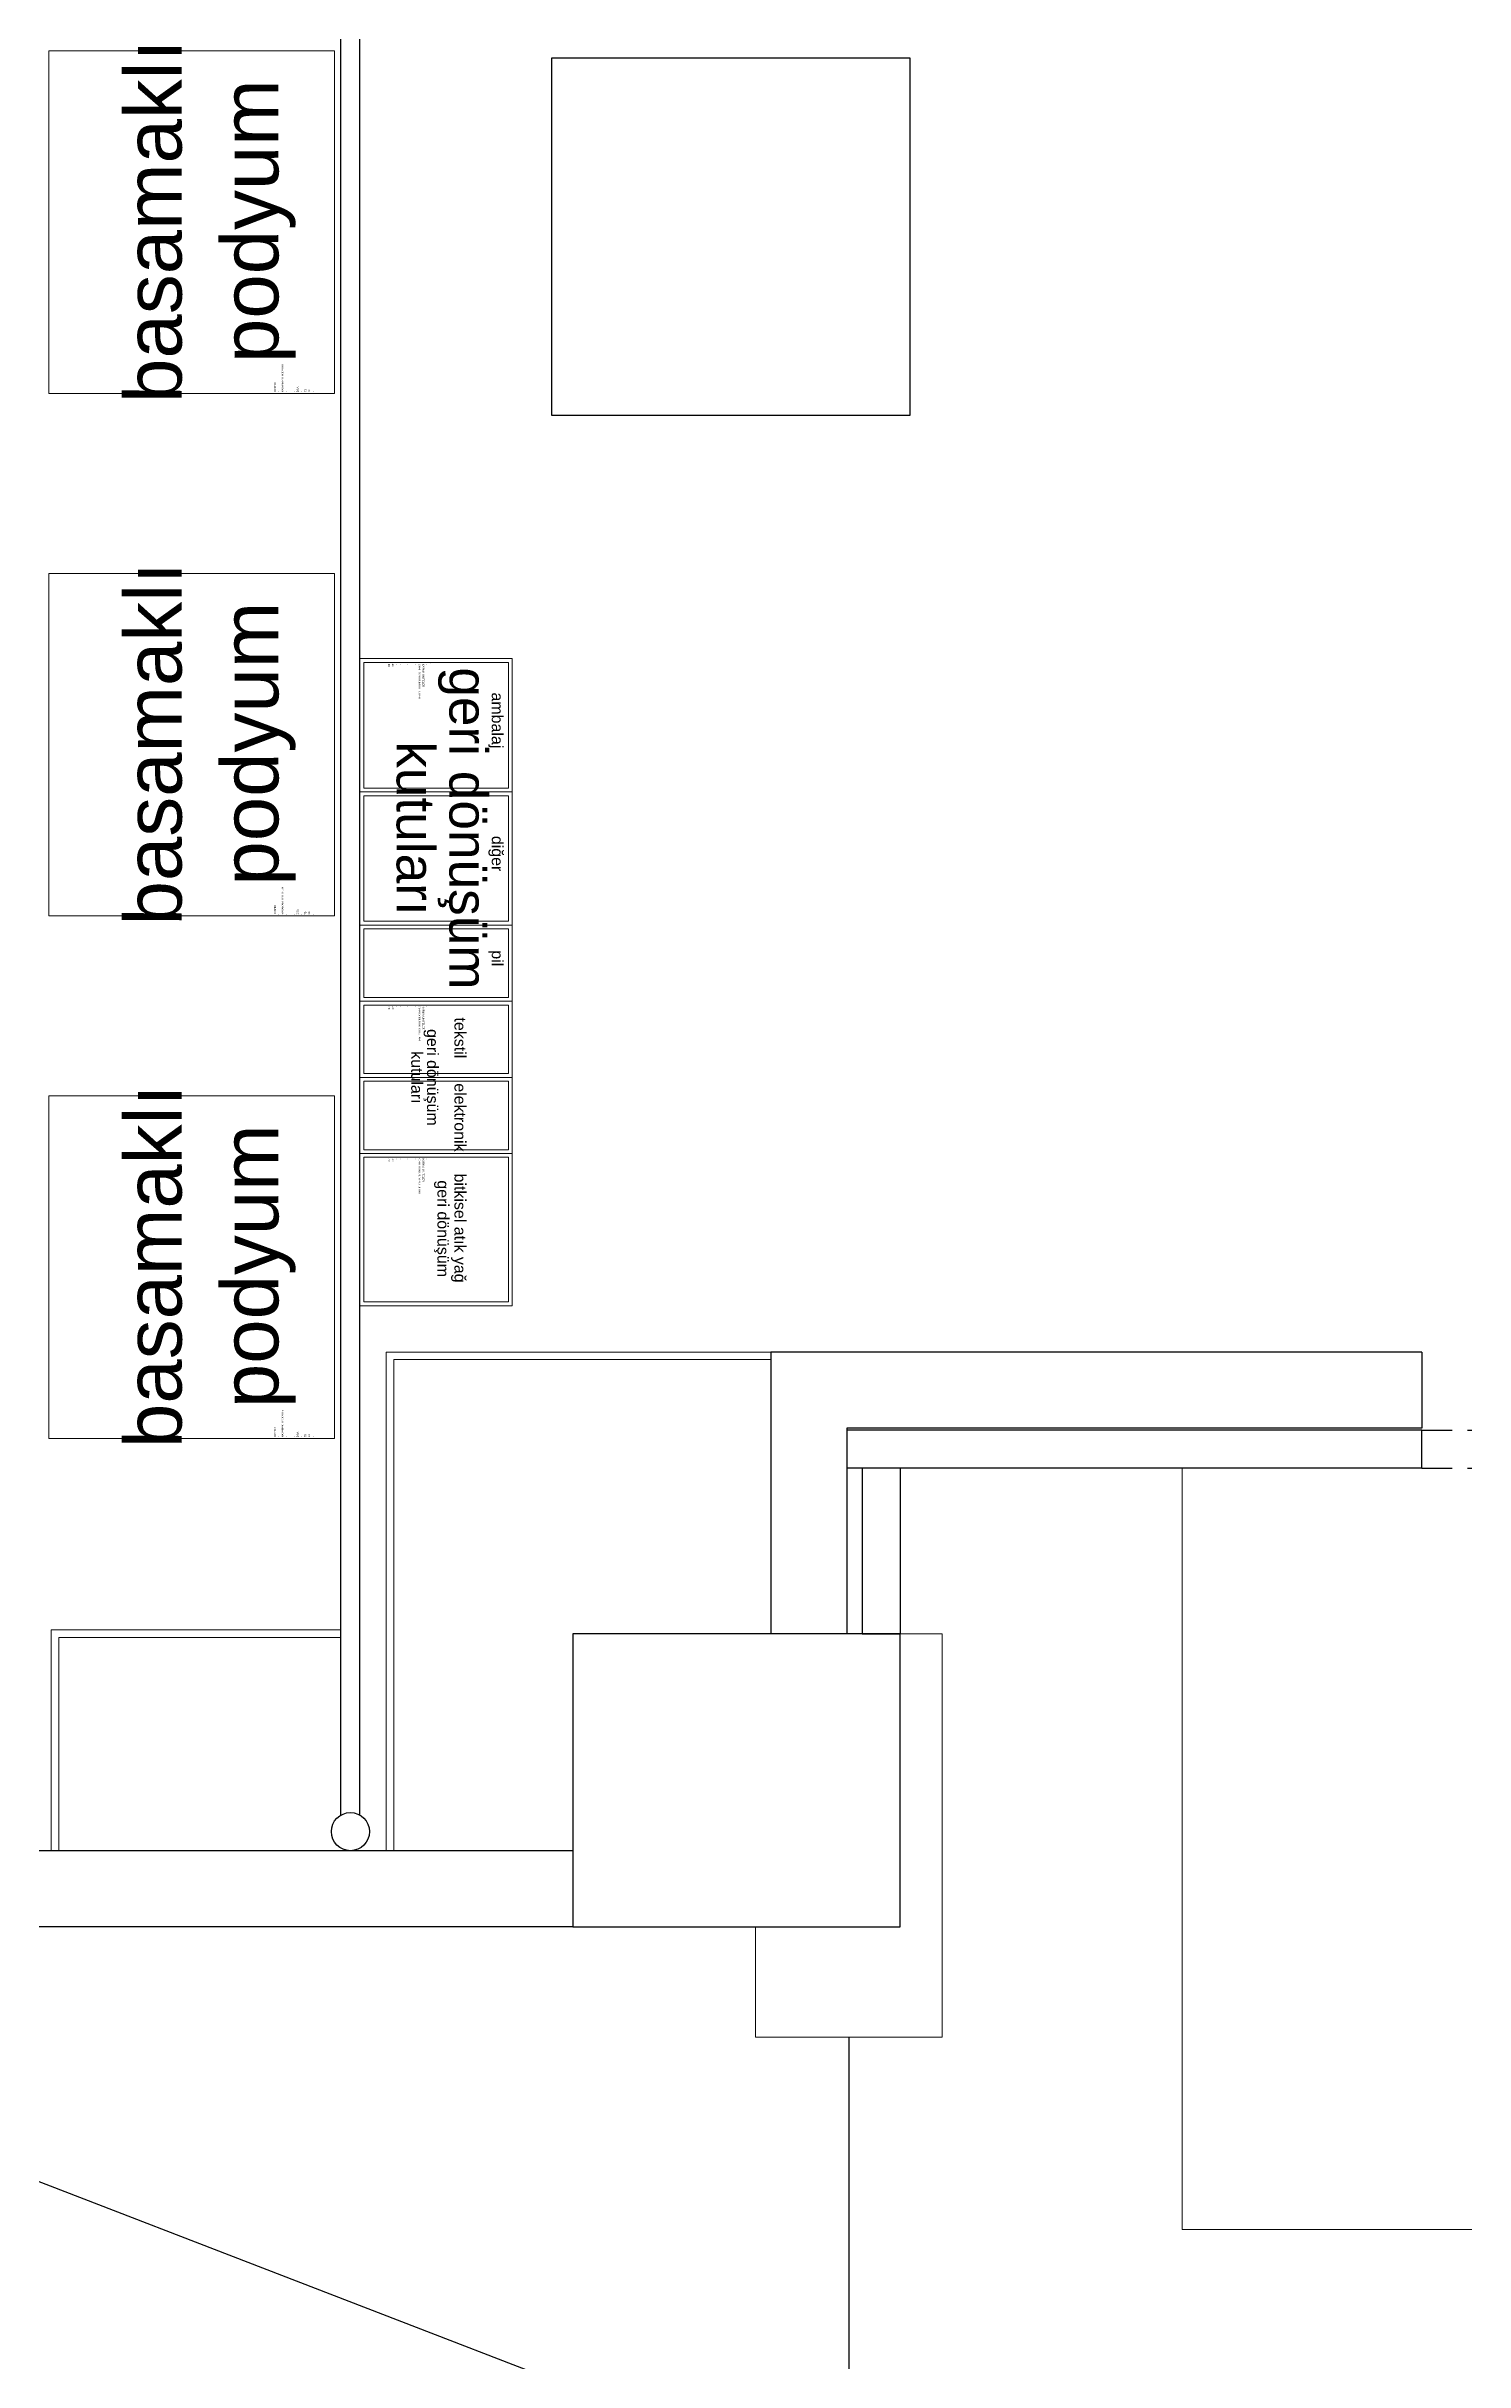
# Model space of a CAD drawing. Extents: x 2698 to 184165, y 3805 to 33846.
# Drawn here: x 162456 to 162829, y 29093 to 29702 of the extents above; entities that cross this region are included whole.
import ezdxf
from ezdxf.enums import TextEntityAlignment as Align

# ---------------------------------------------------------------- set-up
doc = ezdxf.new("R2010")
doc.units = 0
doc.header["$LTSCALE"] = 2
doc.linetypes.add('CAMİ$0$zeminkatplani$0${ Wide Dash }', pattern=[12, 4, -2, 4, -2])
doc.layers.get('0').update_dxf_attribs({"color": 252, "linetype": 'CONTINUOUS'})
for name, color, linetype, lineweight in [('_MCA-0-MIM', 252, 'CONTINUOUS', 18), ('değişiklik', 252, 'CONTINUOUS', 30), ('text', 252, 'CONTINUOUS', 13)]:
    doc.layers.add(name, color=color, linetype=linetype, lineweight=lineweight)
for name, color, linetype in [('Dograma', 252, 'CONTINUOUS'), ('Duvar', 25, 'CONTINUOUS'), ('Kolon', 52, 'CONTINUOUS'), ('Merdiven & Saft', 252, 'CONTINUOUS'), ('Planogram', 252, 'CONTINUOUS'), ('YERLEŞİM', 252, 'CONTINUOUS')]:
    doc.layers.add(name, color=color, linetype=linetype)
doc.styles.get("Standard").update_dxf_attribs({"font": 'arial.ttf'})
doc.styles.add('Text Of Place', font='swissl.ttf', dxfattribs={"height": 50})

# ---------------------------------------------------------------- blocks, each defined once
blk = doc.blocks.new('*U134')
at = {"layer": 'YERLEŞİM'}
for p, q in [((-2.5, -532.14), (-2.5, 222.84)), ((2.5, -532.14), (2.5, 222.84))]:
    blk.add_line(p, q, dxfattribs=at)
blk.add_circle((0, -536.47), 5, dxfattribs=at)
blk = doc.blocks.new('geri dönüşüm')
for points in [[(0, 0), (35, 0), (35, 40), (0, 40)], [(1, 1), (34, 1), (34, 39), (1, 39)], [(35, 0), (70, 0), (70, 40), (35, 40)], [(36, 1), (69, 1), (69, 39), (36, 39)], [(70, 0), (90, 0), (90, 40), (70, 40)], [(71, 1), (89, 1), (89, 39), (71, 39)]]:
    blk.add_lwpolyline(points, close=True)
at = {"layer": 'Planogram'}
for tag, p, height in [('KILITLI', (1.34, 18.39), 0.1), ('ALAN', (1.34, 17.39), 0.5), ('ALT_TIP', (1.34, 15.39), 0.5), ('ALT_TANIM', (1.34, 13.39), 0.5), ('TIP', (1.34, 16.39), 0.5), ('TANIM', (1.34, 14.39), 0.5), ('KAPAK', (1.34, 12.39), 0.5), ('YAPI', (1.34, 11.39), 0.5), ('YUKSEKLIK', (1.34, 6.39), 0.5), ('KULLANIM_SEKLI', (1.34, 10.39), 0.5), ('KULLANIM', (1.34, 9.39), 0.5), ('DERINLIK', (1.34, 8.39), 0.5), ('UZUNLUK', (1.34, 7.39), 0.5)]:
    blk.add_attdef(tag, p, '', height=height, dxfattribs=at)
at = {"layer": 'text', "style": 'Text Of Place'}
for s, height, p in [('ambalaj', 3, (16.22, 34.64)), ('diğer', 3, (51.22, 34.64)), ('pil', 3, (78.72, 34.64)), ('geri dönüşüm', 10, (44.61, 23.5)), ('kutuları', 10, (44.61, 9.64))]:
    blk.add_text(s, height=height, dxfattribs=at).set_placement(p, align=Align.CENTER)
blk = doc.blocks.new('geri dönüşüm 2')
for points in [[(0, 0), (40, 0), (40, 40), (0, 40)], [(0, 40), (20, 40), (20, 0), (0, 0)], [(1, 39), (19, 39), (19, 1), (1, 1)], [(20, 0), (40, 0), (40, 40), (20, 40)], [(21, 1), (39, 1), (39, 39), (21, 39)]]:
    blk.add_lwpolyline(points, close=True)
at = {"layer": 'Planogram'}
for tag, p, height in [('KILITLI', (1.34, 18.39), 0.1), ('ALAN', (1.34, 17.39), 0.5), ('ALT_TIP', (1.34, 15.39), 0.5), ('ALT_TANIM', (1.34, 13.39), 0.5), ('TIP', (1.34, 16.39), 0.5), ('TANIM', (1.34, 14.39), 0.5), ('KAPAK', (1.34, 12.39), 0.5), ('YAPI', (1.34, 11.39), 0.5), ('YUKSEKLIK', (1.34, 6.39), 0.5), ('KULLANIM_SEKLI', (1.34, 10.39), 0.5), ('KULLANIM', (1.34, 9.39), 0.5), ('DERINLIK', (1.34, 8.39), 0.5), ('UZUNLUK', (1.34, 7.39), 0.5)]:
    blk.add_attdef(tag, p, '', height=height, dxfattribs=at)
at = {"layer": 'text', "style": 'Text Of Place'}
for s, p in [('tekstil', (9.63, 24.84)), ('elektronik', (30.52, 24.84)), ('geri dönüşüm', (20, 17.62)), ('kutuları', (20, 13.47))]:
    blk.add_text(s, height=3, dxfattribs=at).set_placement(p, align=Align.CENTER)
blk = doc.blocks.new('geri dönüşüm 3')
for points in [[(0, 0), (40, 0), (40, 40), (0, 40)], [(1, 1), (39, 1), (39, 39), (1, 39)]]:
    blk.add_lwpolyline(points, close=True)
at = {"layer": 'Planogram'}
for tag, p, height in [('KILITLI', (1.34, 18.39), 0.1), ('ALAN', (1.34, 17.39), 0.5), ('ALT_TIP', (1.34, 15.39), 0.5), ('ALT_TANIM', (1.34, 13.39), 0.5), ('TIP', (1.34, 16.39), 0.5), ('TANIM', (1.34, 14.39), 0.5), ('KAPAK', (1.34, 12.39), 0.5), ('YAPI', (1.34, 11.39), 0.5), ('YUKSEKLIK', (1.34, 6.39), 0.5), ('KULLANIM_SEKLI', (1.34, 10.39), 0.5), ('KULLANIM', (1.34, 9.39), 0.5), ('DERINLIK', (1.34, 8.39), 0.5), ('UZUNLUK', (1.34, 7.39), 0.5)]:
    blk.add_attdef(tag, p, '', height=height, dxfattribs=at)
at = {"layer": 'text', "style": 'Text Of Place'}
for s, p in [('bitkisel atık yağ', (19.59, 24.84)), ('geri dönüşüm', (19.75, 20.37))]:
    blk.add_text(s, height=3, dxfattribs=at).set_placement(p, align=Align.CENTER)
blk = doc.blocks.new('basamaklı podyum')
blk.add_lwpolyline([(0, 0), (90, 0), (90, 75), (0, 75)], close=True)
at = {"style": 'Text Of Place'}
for s, p in [('basamaklı', (45.25, 40.12)), ('podyum', (45.25, 14.72))]:
    blk.add_text(s, height=15, dxfattribs=at).set_placement(p, align=Align.CENTER)
at = {"layer": 'Planogram'}
for tag, p, height in [('ALAN', (0.34, 16.39), 0.5), ('ALT_TIP', (0.34, 14.39), 0.5), ('ALT_TANIM', (0.34, 12.39), 0.5), ('KILITLI', (0.34, 17.39), 0.1), ('TIP', (0.34, 15.39), 0.5), ('TANIM', (0.34, 13.39), 0.5), ('YAPI', (0.34, 10.39), 0.5), ('KAPAK', (0.34, 11.39), 0.5), ('KULLANIM_SEKLI', (0.34, 9.39), 0.5), ('KULLANIM', (0.34, 8.39), 0.5), ('DERINLIK', (0.34, 7.39), 0.5), ('UZUNLUK', (0.34, 6.39), 0.5), ('YUKSEKLIK', (0.34, 5.39), 0.5)]:
    blk.add_attdef(tag, p, '', height=height, dxfattribs=at)
blk = doc.blocks.new('ZEMİN KAT')
for p, q in [((170106.88, 29284.53), (170117.88, 29284.53)), ((170117.88, 29284.53), (170117.88, 29178.53)), ((170068.88, 29178.53), (170068.88, 29207.53)), ((170117.88, 29178.53), (170068.88, 29178.53))]:
    blk.add_line(p, q)
for points in [[(170072.88, 29358.53), (169971.85, 29358.53), (169971.85, 29227.53)], [(170072.88, 29356.53), (169973.85, 29356.53), (169973.85, 29227.53)], [(170180.95, 29328.03), (170180.95, 29128.03), (170780.95, 29128.03), (170780.95, 29328.03)], [(169883.88, 29227.53), (169883.88, 29285.53), (169959.95, 29285.53)], [(169885.88, 29227.53), (169885.88, 29283.53), (169959.95, 29283.53)]]:
    blk.add_lwpolyline(points)
at = {"layer": 'Dograma'}
for p, q in [((170243.88, 29338.03), (170092.88, 29338.03)), ((170243.88, 29328.03), (170243.88, 29338.03)), ((170243.88, 29328.03), (170092.88, 29328.03)), ((170096.88, 29328.03), (170096.88, 29284.53)), ((170243.88, 29328.03), (170106.88, 29328.03)), ((170106.88, 29328.03), (170106.88, 29284.53)), ((170096.88, 29284.53), (170106.88, 29284.53))]:
    blk.add_line(p, q, dxfattribs=at)
at = {"layer": 'Dograma', "linetype": 'CAMİ$0$zeminkatplani$0${ Wide Dash }'}
for p, q in [((170243.88, 29338.03), (170705.88, 29338.03)), ((170243.88, 29328.03), (170705.88, 29328.03))]:
    blk.add_line(p, q, dxfattribs=at)
at = {"layer": 'Duvar'}
for p, q in [((170243.88, 29358.53), (170072.88, 29358.53)), ((170072.88, 29358.53), (170072.88, 29284.53)), ((170243.88, 29358.53), (170243.88, 29338.53)), ((170243.88, 29338.53), (170092.88, 29338.53)), ((170092.88, 29338.53), (170092.88, 29284.53)), ((170020.88, 29227.53), (169421.88, 29227.53)), ((170020.88, 29207.53), (169421.88, 29207.53))]:
    blk.add_line(p, q, dxfattribs=at)
at = {"layer": 'Kolon'}
for points in [[(170015.38, 29604.53), (170015.38, 29698.53), (170109.38, 29698.53), (170109.38, 29604.53)], [(170020.88, 29207.53), (170106.88, 29207.53), (170106.88, 29284.53), (170020.88, 29284.53)]]:
    blk.add_lwpolyline(points, close=True, dxfattribs=at)
at = {"layer": 'Merdiven & Saft'}
for p, q in [((169707.21, 29207.53), (170093.38, 29058.53)), ((170093.38, 29178.53), (170093.38, 28938.53))]:
    blk.add_line(p, q, dxfattribs=at)
for name, p, rotation, values in [('basamaklı podyum', (169958.25, 29610.37), 90, {'ALAN': '-', 'KILITLI': 'H', 'YUKSEKLIK': '-', 'UZUNLUK': '90', 'DERINLIK': '75', 'KULLANIM': '-', 'KULLANIM_SEKLI': 'DSA', 'YAPI': '-', 'KAPAK': '-', 'ALT_TANIM': '-', 'TANIM': 'BASAMAKLI PODYUM', 'ALT_TIP': '-', 'TIP': 'TESHIR'}), ('basamaklı podyum', (169958.25, 29473.09), 90, {'ALAN': '-', 'KILITLI': 'H', 'YUKSEKLIK': '-', 'UZUNLUK': '90', 'DERINLIK': '75', 'KULLANIM': '-', 'KULLANIM_SEKLI': 'DSA', 'YAPI': '-', 'KAPAK': '-', 'ALT_TANIM': '-', 'TANIM': 'BASAMAKLI PODYUM', 'ALT_TIP': '-', 'TIP': 'TESHIR'}), ('geri dönüşüm', (169964.95, 29540.68), 270, {'ALAN': '-', 'KILITLI': 'H', 'YUKSEKLIK': '-', 'UZUNLUK': '90', 'DERINLIK': '40', 'KULLANIM': '-', 'KULLANIM_SEKLI': '-', 'YAPI': '-', 'KAPAK': '-', 'ALT_TANIM': '-', 'TANIM': '-', 'ALT_TIP': 'GERI DONUSUM KUTULARI', 'TIP': 'KARMA UNITELER'}), ('geri dönüşüm 2', (169964.95, 29450.68), 270, {'TIP': 'KARMA UNITELER', 'ALT_TIP': 'GERI DONUSUM KUTULARI', 'TANIM': '-', 'ALT_TANIM': '-', 'KAPAK': '-', 'YAPI': '-', 'KULLANIM_SEKLI': '-', 'KULLANIM': '-', 'DERINLIK': '40', 'UZUNLUK': '40', 'YUKSEKLIK': '-', 'KILITLI': 'H', 'ALAN': '-'}), ('basamaklı podyum', (169958.25, 29335.81), 90, {'ALAN': '-', 'KILITLI': 'H', 'YUKSEKLIK': '-', 'UZUNLUK': '90', 'DERINLIK': '75', 'KULLANIM': '-', 'KULLANIM_SEKLI': 'DSA', 'YAPI': '-', 'KAPAK': '-', 'ALT_TANIM': '-', 'TANIM': 'BASAMAKLI PODYUM', 'ALT_TIP': '-', 'TIP': 'TESHIR'}), ('geri dönüşüm 3', (169964.95, 29410.68), 270, {'TIP': 'KARMA UNITELER', 'ALT_TIP': 'GERI DONUSUM KUTULARI', 'TANIM': '-', 'ALT_TANIM': '-', 'KAPAK': '-', 'YAPI': '-', 'KULLANIM_SEKLI': '-', 'KULLANIM': '-', 'DERINLIK': '40', 'UZUNLUK': '40', 'YUKSEKLIK': '-', 'KILITLI': 'H', 'ALAN': '-'})]:
    blk.add_blockref(name, p, dxfattribs=dict(rotation=rotation)).add_auto_attribs(values)
at = {"layer": 'değişiklik'}
blk.add_blockref('*U134', (169962.45, 29769), dxfattribs=at)
for tag, p in [('PLN_ID', (172923.07, 31560.21)), ('FORMAT', (174194.75, 31176.9)), ('UNITE_SAYISI', (174194.95, 31176.65)), ('GRUP', (174195.11, 31176.44)), ('PLANOGRAM_ADI', (174195.28, 31176.24)), ('PLN_ID', (173932.96, 31088.8)), ('FORMAT', (173764.03, 30846.27)), ('UNITE_SAYISI', (173764.22, 30846.03)), ('GRUP', (173764.39, 30845.81)), ('PLANOGRAM_ADI', (173764.55, 30845.61)), ('PLN_ID', (173765.43, 30824.23)), ('PLN_ID', (173999.9, 30002.66)), ('FORMAT', (170580.58, 29917.48)), ('UNITE_SAYISI', (170580.78, 29917.24)), ('GRUP', (170580.94, 29917.03)), ('PLANOGRAM_ADI', (170581.11, 29916.83)), ('PLN_ID', (170581.99, 29895.45)), ('FORMAT', (169488.77, 29510.59)), ('UNITE_SAYISI', (169488.97, 29510.35)), ('GRUP', (169489.13, 29510.13)), ('PLANOGRAM_ADI', (169489.3, 29509.94)), ('PLN_ID', (169490.17, 29488.55)), ('FORMAT', (173143.41, 29324.4)), ('UNITE_SAYISI', (173143.61, 29324.16)), ('PLANOGRAM_ADI', (173143.94, 29323.75)), ('GRUP', (173143.77, 29323.95)), ('PLN_ID', (173144.81, 29302.36))]:
    blk.add_attdef(tag, p, '', height=0.162, rotation=35.41823)
at = {"color": 252}
for tag, p in [('FORMAT', (173517.63, 30361.88)), ('UNITE_SAYISI', (173517.82, 30361.64)), ('GRUP', (173517.99, 30361.43)), ('PLANOGRAM_ADI', (173518.15, 30361.23)), ('PLN_ID', (173519.03, 30339.85)), ('FORMAT', (174014.71, 29571.22)), ('UNITE_SAYISI', (174014.9, 29570.97)), ('GRUP', (174015.07, 29570.76)), ('PLANOGRAM_ADI', (174015.23, 29570.56)), ('PLN_ID', (174016.11, 29549.18))]:
    blk.add_attdef(tag, p, '', height=0.162, rotation=35.41823, dxfattribs=at)
at = {"layer": 'Planogram'}
for tag, p, height, rotation in [('YUKSEKLIK', (172905.05, 31699.57), 0.5, 180), ('UZUNLUK', (172905.05, 31698.57), 0.5, 180), ('DERINLIK', (172905.05, 31697.57), 0.5, 180), ('YUKSEKLIK', (173410.05, 31699.57), 0.5, 180), ('UZUNLUK', (173410.05, 31698.57), 0.5, 180), ('DERINLIK', (173410.05, 31697.57), 0.5, 180), ('KULLANIM_SEKLI', (172905.05, 31695.57), 0.5, 180), ('ALT_TANIM', (172905.05, 31692.57), 0.5, 180), ('KULLANIM', (172905.05, 31696.57), 0.5, 180), ('ALT_TIP', (172905.05, 31690.57), 0.5, 180), ('KAPAK', (172905.05, 31693.57), 0.5, 180), ('TANIM', (172905.05, 31691.57), 0.5, 180), ('YAPI', (172905.05, 31694.57), 0.5, 180), ('KULLANIM_SEKLI', (173410.05, 31695.57), 0.5, 180), ('ALT_TANIM', (173410.05, 31692.57), 0.5, 180), ('KULLANIM', (173410.05, 31696.57), 0.5, 180), ('ALT_TIP', (173410.05, 31690.57), 0.5, 180), ('KAPAK', (173410.05, 31693.57), 0.5, 180), ('TANIM', (173410.05, 31691.57), 0.5, 180), ('YAPI', (173410.05, 31694.57), 0.5, 180), ('ALAN', (172905.05, 31688.57), 0.5, 180), ('TIP', (172905.05, 31689.57), 0.5, 180), ('KILITLI', (172905.05, 31687.57), 0.1, 180), ('ALAN', (173410.05, 31688.57), 0.5, 180), ('TIP', (173410.05, 31689.57), 0.5, 180), ('KILITLI', (173410.05, 31687.57), 0.1, 180), ('YUKSEKLIK', (173413.39, 31616), 0.5, 270), ('UZUNLUK', (173414.39, 31616), 0.5, 270), ('DERINLIK', (173415.39, 31616), 0.5, 270), ('KULLANIM', (173416.39, 31616), 0.5, 270), ('KULLANIM_SEKLI', (173417.39, 31616), 0.5, 270), ('YAPI', (173418.39, 31616), 0.5, 270), ('KAPAK', (173419.39, 31616), 0.5, 270), ('ALT_TANIM', (173420.39, 31616), 0.5, 270), ('TANIM', (173421.39, 31616), 0.5, 270), ('ALT_TIP', (173422.39, 31616), 0.5, 270), ('TIP', (173423.39, 31616), 0.5, 270), ('ALAN', (173424.39, 31616), 0.5, 270), ('KILITLI', (173425.39, 31616), 0.1, 270), ('YUKSEKLIK', (173511.98, 31599.42), 0.5, 180), ('YUKSEKLIK', (174141.98, 31599.42), 0.5, 180), ('KULLANIM_SEKLI', (173511.98, 31595.42), 0.5, 180), ('KULLANIM', (173511.98, 31596.42), 0.5, 180), ('UZUNLUK', (173511.98, 31598.42), 0.5, 180), ('DERINLIK', (173511.98, 31597.42), 0.5, 180), ('KAPAK', (173511.98, 31593.42), 0.5, 180), ('YAPI', (173511.98, 31594.42), 0.5, 180), ('KULLANIM_SEKLI', (174141.98, 31595.42), 0.5, 180), ('KULLANIM', (174141.98, 31596.42), 0.5, 180), ('UZUNLUK', (174141.98, 31598.42), 0.5, 180), ('DERINLIK', (174141.98, 31597.42), 0.5, 180), ('KAPAK', (174141.98, 31593.42), 0.5, 180), ('YAPI', (174141.98, 31594.42), 0.5, 180), ('ALT_TANIM', (173511.98, 31592.42), 0.5, 180), ('ALT_TIP', (173511.98, 31590.42), 0.5, 180), ('TANIM', (173511.98, 31591.42), 0.5, 180), ('ALAN', (173511.98, 31588.42), 0.5, 180), ('TIP', (173511.98, 31589.42), 0.5, 180), ('KILITLI', (173511.98, 31587.42), 0.1, 180), ('ALT_TANIM', (174141.98, 31592.42), 0.5, 180), ('ALT_TIP', (174141.98, 31590.42), 0.5, 180), ('TANIM', (174141.98, 31591.42), 0.5, 180), ('ALAN', (174141.98, 31588.42), 0.5, 180), ('TIP', (174141.98, 31589.42), 0.5, 180), ('KILITLI', (174141.98, 31587.42), 0.1, 180), ('YUKSEKLIK', (173413.39, 31517), 0.5, 270), ('UZUNLUK', (173414.39, 31517), 0.5, 270), ('DERINLIK', (173415.39, 31517), 0.5, 270), ('KULLANIM', (173416.39, 31517), 0.5, 270), ('KULLANIM_SEKLI', (173417.39, 31517), 0.5, 270), ('YAPI', (173418.39, 31517), 0.5, 270), ('KAPAK', (173419.39, 31517), 0.5, 270), ('ALT_TANIM', (173420.39, 31517), 0.5, 270), ('TANIM', (173421.39, 31517), 0.5, 270), ('ALT_TIP', (173422.39, 31517), 0.5, 270), ('TIP', (173423.39, 31517), 0.5, 270), ('ALAN', (173424.39, 31517), 0.5, 270), ('KILITLI', (173425.39, 31517), 0.1, 270), ('YUKSEKLIK', (174167.32, 31514.11), 0.5, 270), ('UZUNLUK', (174168.32, 31514.11), 0.5, 270), ('DERINLIK', (174169.32, 31514.11), 0.5, 270), ('KULLANIM', (174170.32, 31514.11), 0.5, 270), ('KULLANIM_SEKLI', (174171.32, 31514.11), 0.5, 270), ('YAPI', (174172.32, 31514.11), 0.5, 270), ('KAPAK', (174173.32, 31514.11), 0.5, 270), ('ALT_TANIM', (174174.32, 31514.11), 0.5, 270), ('TANIM', (174175.32, 31514.11), 0.5, 270), ('ALT_TIP', (174176.32, 31514.11), 0.5, 270), ('TIP', (174177.32, 31514.11), 0.5, 270), ('ALAN', (174178.32, 31514.11), 0.5, 270), ('KILITLI', (174179.32, 31514.11), 0.1, 270), ('KULLANIM_SEKLI', (174251.9, 31259.11), 0.5, 90), ('KILITLI', (174243.9, 31259.11), 0.1, 90), ('ALAN', (174244.9, 31259.11), 0.5, 90), ('TIP', (174245.9, 31259.11), 0.5, 90), ('ALT_TIP', (174246.9, 31259.11), 0.5, 90), ('TANIM', (174247.9, 31259.11), 0.5, 90), ('ALT_TANIM', (174248.9, 31259.11), 0.5, 90), ('KAPAK', (174249.9, 31259.11), 0.5, 90), ('YAPI', (174250.9, 31259.11), 0.5, 90), ('KULLANIM', (174252.9, 31259.11), 0.5, 90), ('DERINLIK', (174253.9, 31259.11), 0.5, 90), ('UZUNLUK', (174254.9, 31259.11), 0.5, 90), ('YUKSEKLIK', (174255.9, 31259.11), 0.5, 90), ('ALT_TIP', (173987.31, 30934.24), 0.5, 90), ('ALT_TANIM', (173989.31, 30934.24), 0.5, 90), ('KAPAK', (173990.31, 30934.24), 0.5, 90), ('KULLANIM_SEKLI', (173992.31, 30934.24), 0.5, 90), ('KULLANIM', (173993.31, 30934.24), 0.5, 90), ('DERINLIK', (173994.31, 30934.24), 0.5, 90), ('UZUNLUK', (173995.31, 30934.24), 0.5, 90), ('YUKSEKLIK', (173996.31, 30934.24), 0.5, 90), ('YUKSEKLIK', (173907.74, 30934.24), 0.5, 270), ('UZUNLUK', (173908.74, 30934.24), 0.5, 270), ('DERINLIK', (173909.74, 30934.24), 0.5, 270), ('KULLANIM', (173910.74, 30934.24), 0.5, 270), ('KULLANIM_SEKLI', (173911.74, 30934.24), 0.5, 270), ('YAPI', (173912.74, 30934.24), 0.5, 270), ('KAPAK', (173913.74, 30934.24), 0.5, 270), ('ALT_TANIM', (173914.74, 30934.24), 0.5, 270), ('TANIM', (173915.74, 30934.24), 0.5, 270), ('ALT_TIP', (173916.74, 30934.24), 0.5, 270), ('TIP', (173917.74, 30934.24), 0.5, 270), ('ALAN', (173918.74, 30934.24), 0.5, 270), ('KILITLI', (173919.74, 30934.24), 0.1, 270), ('KILITLI', (173984.31, 30934.24), 0.1, 90), ('ALAN', (173985.31, 30934.24), 0.5, 90), ('TIP', (173986.31, 30934.24), 0.5, 90), ('TANIM', (173988.31, 30934.24), 0.5, 90), ('YAPI', (173991.31, 30934.24), 0.5, 90), ('YUKSEKLIK', (169421.81, 30001.88), 0.5, 270), ('UZUNLUK', (169422.81, 30001.88), 0.5, 270), ('DERINLIK', (169423.81, 30001.88), 0.5, 270), ('KULLANIM', (169424.81, 30001.88), 0.5, 270), ('KULLANIM_SEKLI', (169425.81, 30001.88), 0.5, 270), ('YAPI', (169426.81, 30001.88), 0.5, 270), ('KAPAK', (169427.81, 30001.88), 0.5, 270), ('ALT_TANIM', (169428.81, 30001.88), 0.5, 270), ('TANIM', (169429.81, 30001.88), 0.5, 270), ('ALT_TIP', (169430.81, 30001.88), 0.5, 270), ('TIP', (169431.81, 30001.88), 0.5, 270), ('ALAN', (169432.81, 30001.88), 0.5, 270), ('KILITLI', (169433.81, 30001.88), 0.1, 270), ('YUKSEKLIK', (169420.38, 29996.88), 0.5, 270), ('UZUNLUK', (169421.38, 29996.88), 0.5, 270), ('DERINLIK', (169422.38, 29996.88), 0.5, 270), ('KULLANIM', (169423.38, 29996.88), 0.5, 270), ('KULLANIM_SEKLI', (169424.38, 29996.88), 0.5, 270), ('YAPI', (169425.38, 29996.88), 0.5, 270), ('KAPAK', (169426.38, 29996.88), 0.5, 270), ('ALT_TANIM', (169427.38, 29996.88), 0.5, 270), ('TANIM', (169428.38, 29996.88), 0.5, 270), ('ALT_TIP', (169429.38, 29996.88), 0.5, 270), ('TIP', (169430.38, 29996.88), 0.5, 270), ('ALAN', (169431.38, 29996.88), 0.5, 270), ('KILITLI', (169432.38, 29996.88), 0.1, 270), ('YUKSEKLIK', (169420.38, 29746.88), 0.5, 270), ('UZUNLUK', (169421.38, 29746.88), 0.5, 270), ('DERINLIK', (169422.38, 29746.88), 0.5, 270), ('KULLANIM', (169423.38, 29746.88), 0.5, 270), ('KULLANIM_SEKLI', (169424.38, 29746.88), 0.5, 270), ('YAPI', (169425.38, 29746.88), 0.5, 270), ('KAPAK', (169426.38, 29746.88), 0.5, 270), ('ALT_TANIM', (169427.38, 29746.88), 0.5, 270), ('TANIM', (169428.38, 29746.88), 0.5, 270), ('ALT_TIP', (169429.38, 29746.88), 0.5, 270), ('TIP', (169430.38, 29746.88), 0.5, 270), ('ALAN', (169431.38, 29746.88), 0.5, 270), ('KILITLI', (169432.38, 29746.88), 0.1, 270), ('YUKSEKLIK', (169421.81, 29496.88), 0.5, 270), ('UZUNLUK', (169422.81, 29496.88), 0.5, 270), ('DERINLIK', (169423.81, 29496.88), 0.5, 270), ('KULLANIM', (169424.81, 29496.88), 0.5, 270), ('KULLANIM_SEKLI', (169425.81, 29496.88), 0.5, 270), ('YAPI', (169426.81, 29496.88), 0.5, 270), ('KAPAK', (169427.81, 29496.88), 0.5, 270), ('ALT_TANIM', (169428.81, 29496.88), 0.5, 270), ('TANIM', (169429.81, 29496.88), 0.5, 270), ('ALT_TIP', (169430.81, 29496.88), 0.5, 270), ('TIP', (169431.81, 29496.88), 0.5, 270), ('ALAN', (169432.81, 29496.88), 0.5, 270), ('KILITLI', (169433.81, 29496.88), 0.1, 270)]:
    blk.add_attdef(tag, p, '', height=height, rotation=rotation, dxfattribs=at)
for tag, p, height in [('ALAN', (173761.98, 31526.63), 0.5), ('KILITLI', (173761.98, 31527.63), 0.1), ('ALAN', (173511.98, 31521.85), 0.5), ('ALT_TIP', (173511.98, 31519.85), 0.5), ('KILITLI', (173511.98, 31522.85), 0.1), ('TIP', (173511.98, 31520.85), 0.5), ('ALT_TIP', (173761.98, 31524.63), 0.5), ('ALT_TANIM', (173761.98, 31522.63), 0.5), ('TIP', (173761.98, 31525.63), 0.5), ('TANIM', (173761.98, 31523.63), 0.5), ('YAPI', (173761.98, 31520.63), 0.5), ('KAPAK', (173761.98, 31521.63), 0.5), ('ALT_TANIM', (173511.98, 31517.85), 0.5), ('TANIM', (173511.98, 31518.85), 0.5), ('YAPI', (173511.98, 31515.85), 0.5), ('KAPAK', (173511.98, 31516.85), 0.5), ('KULLANIM_SEKLI', (173511.98, 31514.85), 0.5), ('KULLANIM', (173511.98, 31513.85), 0.5), ('YUKSEKLIK', (173761.98, 31515.63), 0.5), ('UZUNLUK', (173761.98, 31516.63), 0.5), ('KULLANIM_SEKLI', (173761.98, 31519.63), 0.5), ('KULLANIM', (173761.98, 31518.63), 0.5), ('DERINLIK', (173761.98, 31517.63), 0.5), ('YUKSEKLIK', (173511.98, 31510.85), 0.5), ('UZUNLUK', (173511.98, 31511.85), 0.5), ('DERINLIK', (173511.98, 31512.85), 0.5), ('ALAN', (173279.27, 29266.91), 0.5), ('ALT_TIP', (173279.27, 29264.91), 0.5), ('KILITLI', (173279.27, 29267.91), 0.1), ('TIP', (173279.27, 29265.91), 0.5), ('TANIM', (173279.27, 29263.91), 0.5), ('ALT_TANIM', (173279.27, 29262.91), 0.5), ('YAPI', (173279.27, 29260.91), 0.5), ('KAPAK', (173279.27, 29261.91), 0.5), ('KULLANIM_SEKLI', (173279.27, 29259.91), 0.5), ('KULLANIM', (173279.27, 29258.91), 0.5), ('DERINLIK', (173279.27, 29257.91), 0.5), ('YUKSEKLIK', (173279.27, 29255.91), 0.5), ('UZUNLUK', (173279.27, 29256.91), 0.5)]:
    blk.add_attdef(tag, p, '', height=height, dxfattribs=at)
at = {"layer": 'Planogram', "color": 252}
for tag, p, height in [('ALAN', (173023.25, 31229.96), 0.5), ('ALT_TIP', (173023.25, 31227.96), 0.5), ('KILITLI', (173023.25, 31230.96), 0.1), ('TIP', (173023.25, 31228.96), 0.5), ('ALAN', (173383.38, 31229.96), 0.5), ('ALT_TIP', (173383.38, 31227.96), 0.5), ('KILITLI', (173383.38, 31230.96), 0.1), ('TIP', (173383.38, 31228.96), 0.5), ('ALT_TANIM', (173023.25, 31225.96), 0.5), ('TANIM', (173023.25, 31226.96), 0.5), ('YAPI', (173023.25, 31223.96), 0.5), ('KAPAK', (173023.25, 31224.96), 0.5), ('KULLANIM_SEKLI', (173023.25, 31222.96), 0.5), ('KULLANIM', (173023.25, 31221.96), 0.5), ('ALT_TANIM', (173383.38, 31225.96), 0.5), ('YAPI', (173383.38, 31223.96), 0.5), ('TANIM', (173383.38, 31226.96), 0.5), ('KAPAK', (173383.38, 31224.96), 0.5), ('KULLANIM_SEKLI', (173383.38, 31222.96), 0.5), ('KULLANIM', (173383.38, 31221.96), 0.5), ('YUKSEKLIK', (173023.25, 31218.96), 0.5), ('DERINLIK', (173023.25, 31220.96), 0.5), ('UZUNLUK', (173023.25, 31219.96), 0.5), ('YUKSEKLIK', (173383.38, 31218.96), 0.5), ('UZUNLUK', (173383.38, 31219.96), 0.5), ('DERINLIK', (173383.38, 31220.96), 0.5), ('ALAN', (173023.25, 30403.96), 0.5), ('ALT_TIP', (173023.25, 30401.96), 0.5), ('KILITLI', (173023.25, 30404.96), 0.1), ('TIP', (173023.25, 30402.96), 0.5), ('TANIM', (173023.25, 30400.96), 0.5), ('ALT_TANIM', (173023.25, 30399.96), 0.5), ('YAPI', (173023.25, 30397.96), 0.5), ('KAPAK', (173023.25, 30398.96), 0.5), ('KULLANIM_SEKLI', (173023.25, 30396.96), 0.5), ('KULLANIM', (173023.25, 30395.96), 0.5), ('DERINLIK', (173023.25, 30394.96), 0.5), ('YUKSEKLIK', (173023.25, 30392.96), 0.5), ('UZUNLUK', (173023.25, 30393.96), 0.5), ('ALAN', (173385.25, 30353.96), 0.5), ('ALT_TIP', (173385.25, 30351.96), 0.5), ('KILITLI', (173385.25, 30354.96), 0.1), ('TIP', (173385.25, 30352.96), 0.5), ('ALT_TANIM', (173385.25, 30349.96), 0.5), ('TANIM', (173385.25, 30350.96), 0.5), ('YAPI', (173385.25, 30347.96), 0.5), ('KAPAK', (173385.25, 30348.96), 0.5), ('KULLANIM_SEKLI', (173385.25, 30346.96), 0.5), ('KULLANIM', (173385.25, 30345.96), 0.5), ('YUKSEKLIK', (173385.25, 30342.96), 0.5), ('DERINLIK', (173385.25, 30344.96), 0.5), ('UZUNLUK', (173385.25, 30343.96), 0.5)]:
    blk.add_attdef(tag, p, '', height=height, dxfattribs=at)
for tag, p, height, rotation in [('YUKSEKLIK', (173386.68, 31217.53), 0.5, 270), ('UZUNLUK', (173387.68, 31217.53), 0.5, 270), ('DERINLIK', (173388.68, 31217.53), 0.5, 270), ('KULLANIM', (173389.68, 31217.53), 0.5, 270), ('KULLANIM_SEKLI', (173390.68, 31217.53), 0.5, 270), ('YAPI', (173391.68, 31217.53), 0.5, 270), ('KAPAK', (173392.68, 31217.53), 0.5, 270), ('ALT_TANIM', (173393.68, 31217.53), 0.5, 270), ('TANIM', (173394.68, 31217.53), 0.5, 270), ('ALT_TIP', (173395.68, 31217.53), 0.5, 270), ('TIP', (173396.68, 31217.53), 0.5, 270), ('ALAN', (173397.68, 31217.53), 0.5, 270), ('KILITLI', (173398.68, 31217.53), 0.1, 270), ('ALAN', (173096.83, 31032.53), 0.5, 90), ('ALT_TIP', (173098.83, 31032.53), 0.5, 90), ('TANIM', (173099.83, 31032.53), 0.5, 90), ('ALT_TANIM', (173100.83, 31032.53), 0.5, 90), ('KAPAK', (173101.83, 31032.53), 0.5, 90), ('YAPI', (173102.83, 31032.53), 0.5, 90), ('KULLANIM_SEKLI', (173103.83, 31032.53), 0.5, 90), ('KULLANIM', (173104.83, 31032.53), 0.5, 90), ('DERINLIK', (173105.83, 31032.53), 0.5, 90), ('UZUNLUK', (173106.83, 31032.53), 0.5, 90), ('YUKSEKLIK', (173107.83, 31032.53), 0.5, 90), ('ALAN', (173195.83, 31032.53), 0.5, 90), ('ALT_TIP', (173197.83, 31032.53), 0.5, 90), ('TANIM', (173198.83, 31032.53), 0.5, 90), ('ALT_TANIM', (173199.83, 31032.53), 0.5, 90), ('KAPAK', (173200.83, 31032.53), 0.5, 90), ('YAPI', (173201.83, 31032.53), 0.5, 90), ('KULLANIM_SEKLI', (173202.83, 31032.53), 0.5, 90), ('KULLANIM', (173203.83, 31032.53), 0.5, 90), ('DERINLIK', (173204.83, 31032.53), 0.5, 90), ('UZUNLUK', (173205.83, 31032.53), 0.5, 90), ('YUKSEKLIK', (173206.83, 31032.53), 0.5, 90), ('KILITLI', (173095.83, 31032.53), 0.1, 90), ('TIP', (173097.83, 31032.53), 0.5, 90), ('KILITLI', (173194.83, 31032.53), 0.1, 90), ('TIP', (173196.83, 31032.53), 0.5, 90), ('YUKSEKLIK', (173386.68, 31007.53), 0.5, 270), ('UZUNLUK', (173387.68, 31007.53), 0.5, 270), ('DERINLIK', (173388.68, 31007.53), 0.5, 270), ('KULLANIM', (173389.68, 31007.53), 0.5, 270), ('KULLANIM_SEKLI', (173390.68, 31007.53), 0.5, 270), ('YAPI', (173391.68, 31007.53), 0.5, 270), ('KAPAK', (173392.68, 31007.53), 0.5, 270), ('ALT_TANIM', (173393.68, 31007.53), 0.5, 270), ('TANIM', (173394.68, 31007.53), 0.5, 270), ('ALT_TIP', (173395.68, 31007.53), 0.5, 270), ('TIP', (173396.68, 31007.53), 0.5, 270), ('ALAN', (173397.68, 31007.53), 0.5, 270), ('KILITLI', (173398.68, 31007.53), 0.1, 270), ('ALAN', (173557.83, 30868.53), 0.5, 90), ('TIP', (173558.83, 30868.53), 0.5, 90), ('ALT_TIP', (173559.83, 30868.53), 0.5, 90), ('TANIM', (173560.83, 30868.53), 0.5, 90), ('ALT_TANIM', (173561.83, 30868.53), 0.5, 90), ('KAPAK', (173562.83, 30868.53), 0.5, 90), ('YAPI', (173563.83, 30868.53), 0.5, 90), ('KULLANIM_SEKLI', (173564.83, 30868.53), 0.5, 90), ('KULLANIM', (173565.83, 30868.53), 0.5, 90), ('DERINLIK', (173566.83, 30868.53), 0.5, 90), ('UZUNLUK', (173567.83, 30868.53), 0.5, 90), ('YUKSEKLIK', (173568.83, 30868.53), 0.5, 90), ('YUKSEKLIK', (173485.68, 30868.53), 0.5, 270), ('UZUNLUK', (173486.68, 30868.53), 0.5, 270), ('DERINLIK', (173487.68, 30868.53), 0.5, 270), ('KULLANIM', (173488.68, 30868.53), 0.5, 270), ('KULLANIM_SEKLI', (173489.68, 30868.53), 0.5, 270), ('YAPI', (173490.68, 30868.53), 0.5, 270), ('KAPAK', (173491.68, 30868.53), 0.5, 270), ('ALT_TANIM', (173492.68, 30868.53), 0.5, 270), ('TANIM', (173493.68, 30868.53), 0.5, 270), ('ALT_TIP', (173494.68, 30868.53), 0.5, 270), ('TIP', (173495.68, 30868.53), 0.5, 270), ('ALAN', (173496.68, 30868.53), 0.5, 270), ('KILITLI', (173497.68, 30868.53), 0.1, 270), ('KILITLI', (173556.83, 30868.53), 0.1, 90), ('ALT_TANIM', (173100.83, 30847.53), 0.5, 90), ('KULLANIM_SEKLI', (173103.83, 30847.53), 0.5, 90), ('YUKSEKLIK', (173107.83, 30847.53), 0.5, 90), ('ALT_TANIM', (173199.83, 30847.53), 0.5, 90), ('KULLANIM_SEKLI', (173202.83, 30847.53), 0.5, 90), ('YUKSEKLIK', (173206.83, 30847.53), 0.5, 90), ('KILITLI', (173095.83, 30847.53), 0.1, 90), ('ALAN', (173096.83, 30847.53), 0.5, 90), ('TIP', (173097.83, 30847.53), 0.5, 90), ('ALT_TIP', (173098.83, 30847.53), 0.5, 90), ('TANIM', (173099.83, 30847.53), 0.5, 90), ('KAPAK', (173101.83, 30847.53), 0.5, 90), ('YAPI', (173102.83, 30847.53), 0.5, 90), ('KULLANIM', (173104.83, 30847.53), 0.5, 90), ('DERINLIK', (173105.83, 30847.53), 0.5, 90), ('UZUNLUK', (173106.83, 30847.53), 0.5, 90), ('KILITLI', (173194.83, 30847.53), 0.1, 90), ('ALAN', (173195.83, 30847.53), 0.5, 90), ('TIP', (173196.83, 30847.53), 0.5, 90), ('ALT_TIP', (173197.83, 30847.53), 0.5, 90), ('TANIM', (173198.83, 30847.53), 0.5, 90), ('KAPAK', (173200.83, 30847.53), 0.5, 90), ('YAPI', (173201.83, 30847.53), 0.5, 90), ('KULLANIM', (173203.83, 30847.53), 0.5, 90), ('DERINLIK', (173204.83, 30847.53), 0.5, 90), ('UZUNLUK', (173205.83, 30847.53), 0.5, 90), ('KILITLI', (173095.83, 30662.53), 0.1, 90), ('ALAN', (173096.83, 30662.53), 0.5, 90), ('TIP', (173097.83, 30662.53), 0.5, 90), ('ALT_TIP', (173098.83, 30662.53), 0.5, 90), ('TANIM', (173099.83, 30662.53), 0.5, 90), ('ALT_TANIM', (173100.83, 30662.53), 0.5, 90), ('KAPAK', (173101.83, 30662.53), 0.5, 90), ('YAPI', (173102.83, 30662.53), 0.5, 90), ('KULLANIM_SEKLI', (173103.83, 30662.53), 0.5, 90), ('KULLANIM', (173104.83, 30662.53), 0.5, 90), ('DERINLIK', (173105.83, 30662.53), 0.5, 90), ('UZUNLUK', (173106.83, 30662.53), 0.5, 90), ('YUKSEKLIK', (173107.83, 30662.53), 0.5, 90), ('KILITLI', (173194.83, 30662.53), 0.1, 90), ('ALAN', (173195.83, 30662.53), 0.5, 90), ('TIP', (173196.83, 30662.53), 0.5, 90), ('ALT_TIP', (173197.83, 30662.53), 0.5, 90), ('TANIM', (173198.83, 30662.53), 0.5, 90), ('ALT_TANIM', (173199.83, 30662.53), 0.5, 90), ('KAPAK', (173200.83, 30662.53), 0.5, 90), ('YAPI', (173201.83, 30662.53), 0.5, 90), ('KULLANIM_SEKLI', (173202.83, 30662.53), 0.5, 90), ('KULLANIM', (173203.83, 30662.53), 0.5, 90), ('DERINLIK', (173204.83, 30662.53), 0.5, 90), ('UZUNLUK', (173205.83, 30662.53), 0.5, 90), ('YUKSEKLIK', (173206.83, 30662.53), 0.5, 90), ('YUKSEKLIK', (173485.68, 30658.53), 0.5, 270), ('UZUNLUK', (173486.68, 30658.53), 0.5, 270), ('DERINLIK', (173487.68, 30658.53), 0.5, 270), ('KULLANIM', (173488.68, 30658.53), 0.5, 270), ('KULLANIM_SEKLI', (173489.68, 30658.53), 0.5, 270), ('YAPI', (173490.68, 30658.53), 0.5, 270), ('KAPAK', (173491.68, 30658.53), 0.5, 270), ('ALT_TANIM', (173492.68, 30658.53), 0.5, 270), ('TANIM', (173493.68, 30658.53), 0.5, 270), ('ALT_TIP', (173494.68, 30658.53), 0.5, 270), ('TIP', (173495.68, 30658.53), 0.5, 270), ('ALAN', (173496.68, 30658.53), 0.5, 270), ('KILITLI', (173497.68, 30658.53), 0.1, 270), ('ALAN', (173458.83, 30612.53), 0.5, 90), ('ALT_TIP', (173460.83, 30612.53), 0.5, 90), ('TANIM', (173461.83, 30612.53), 0.5, 90), ('ALT_TANIM', (173462.83, 30612.53), 0.5, 90), ('KAPAK', (173463.83, 30612.53), 0.5, 90), ('YAPI', (173464.83, 30612.53), 0.5, 90), ('KULLANIM_SEKLI', (173465.83, 30612.53), 0.5, 90), ('KULLANIM', (173466.83, 30612.53), 0.5, 90), ('DERINLIK', (173467.83, 30612.53), 0.5, 90), ('UZUNLUK', (173468.83, 30612.53), 0.5, 90), ('YUKSEKLIK', (173469.83, 30612.53), 0.5, 90), ('KILITLI', (173457.83, 30612.53), 0.1, 90), ('TIP', (173459.83, 30612.53), 0.5, 90), ('ALT_TIP', (173098.83, 30477.53), 0.5, 90), ('ALT_TANIM', (173100.83, 30477.53), 0.5, 90), ('KULLANIM_SEKLI', (173103.83, 30477.53), 0.5, 90), ('KULLANIM', (173104.83, 30477.53), 0.5, 90), ('DERINLIK', (173105.83, 30477.53), 0.5, 90), ('UZUNLUK', (173106.83, 30477.53), 0.5, 90), ('YUKSEKLIK', (173107.83, 30477.53), 0.5, 90), ('ALT_TIP', (173197.83, 30477.53), 0.5, 90), ('ALT_TANIM', (173199.83, 30477.53), 0.5, 90), ('KULLANIM_SEKLI', (173202.83, 30477.53), 0.5, 90), ('KULLANIM', (173203.83, 30477.53), 0.5, 90), ('DERINLIK', (173204.83, 30477.53), 0.5, 90), ('UZUNLUK', (173205.83, 30477.53), 0.5, 90), ('YUKSEKLIK', (173206.83, 30477.53), 0.5, 90), ('KILITLI', (173095.83, 30477.53), 0.1, 90), ('ALAN', (173096.83, 30477.53), 0.5, 90), ('TIP', (173097.83, 30477.53), 0.5, 90), ('TANIM', (173099.83, 30477.53), 0.5, 90), ('KAPAK', (173101.83, 30477.53), 0.5, 90), ('YAPI', (173102.83, 30477.53), 0.5, 90), ('KILITLI', (173194.83, 30477.53), 0.1, 90), ('ALAN', (173195.83, 30477.53), 0.5, 90), ('TIP', (173196.83, 30477.53), 0.5, 90), ('TANIM', (173198.83, 30477.53), 0.5, 90), ('KAPAK', (173200.83, 30477.53), 0.5, 90), ('YAPI', (173201.83, 30477.53), 0.5, 90), ('KULLANIM_SEKLI', (173465.83, 30427.53), 0.5, 90), ('KILITLI', (173457.83, 30427.53), 0.1, 90), ('ALAN', (173458.83, 30427.53), 0.5, 90), ('TIP', (173459.83, 30427.53), 0.5, 90), ('ALT_TIP', (173460.83, 30427.53), 0.5, 90), ('TANIM', (173461.83, 30427.53), 0.5, 90), ('ALT_TANIM', (173462.83, 30427.53), 0.5, 90), ('KAPAK', (173463.83, 30427.53), 0.5, 90), ('YAPI', (173464.83, 30427.53), 0.5, 90), ('KULLANIM', (173466.83, 30427.53), 0.5, 90), ('DERINLIK', (173467.83, 30427.53), 0.5, 90), ('UZUNLUK', (173468.83, 30427.53), 0.5, 90), ('YUKSEKLIK', (173469.83, 30427.53), 0.5, 90), ('YUKSEKLIK', (173408.09, 29970.54), 0.5, 270), ('UZUNLUK', (173409.09, 29970.54), 0.5, 270), ('DERINLIK', (173410.09, 29970.54), 0.5, 270), ('KULLANIM', (173411.09, 29970.54), 0.5, 270), ('KULLANIM_SEKLI', (173412.09, 29970.54), 0.5, 270), ('YAPI', (173413.09, 29970.54), 0.5, 270), ('KAPAK', (173414.09, 29970.54), 0.5, 270), ('ALT_TANIM', (173415.09, 29970.54), 0.5, 270), ('TANIM', (173416.09, 29970.54), 0.5, 270), ('ALT_TIP', (173417.09, 29970.54), 0.5, 270), ('TIP', (173418.09, 29970.54), 0.5, 270), ('ALAN', (173419.09, 29970.54), 0.5, 270), ('KILITLI', (173420.09, 29970.54), 0.1, 270), ('YUKSEKLIK', (173494.09, 29970.54), 0.5, 270), ('UZUNLUK', (173495.09, 29970.54), 0.5, 270), ('DERINLIK', (173496.09, 29970.54), 0.5, 270), ('KULLANIM', (173497.09, 29970.54), 0.5, 270), ('KULLANIM_SEKLI', (173498.09, 29970.54), 0.5, 270), ('YAPI', (173499.09, 29970.54), 0.5, 270), ('KAPAK', (173500.09, 29970.54), 0.5, 270), ('ALT_TANIM', (173501.09, 29970.54), 0.5, 270), ('TANIM', (173502.09, 29970.54), 0.5, 270), ('ALT_TIP', (173503.09, 29970.54), 0.5, 270), ('TIP', (173504.09, 29970.54), 0.5, 270), ('ALAN', (173505.09, 29970.54), 0.5, 270), ('KILITLI', (173506.09, 29970.54), 0.1, 270), ('ALT_TIP', (174059.45, 29449.65), 0.5, 90), ('ALT_TANIM', (174061.45, 29449.65), 0.5, 90), ('KULLANIM_SEKLI', (174064.45, 29449.65), 0.5, 90), ('KULLANIM', (174065.45, 29449.65), 0.5, 90), ('DERINLIK', (174066.45, 29449.65), 0.5, 90), ('UZUNLUK', (174067.45, 29449.65), 0.5, 90), ('YUKSEKLIK', (174068.45, 29449.65), 0.5, 90), ('KILITLI', (174056.45, 29449.65), 0.1, 90), ('ALAN', (174057.45, 29449.65), 0.5, 90), ('TIP', (174058.45, 29449.65), 0.5, 90), ('TANIM', (174060.45, 29449.65), 0.5, 90), ('KAPAK', (174062.45, 29449.65), 0.5, 90), ('YAPI', (174063.45, 29449.65), 0.5, 90)]:
    blk.add_attdef(tag, p, '', height=height, rotation=rotation, dxfattribs=at)

msp = doc.modelspace()

# ---------------------------------------------------------------- block references
at = {"layer": '_MCA-0-MIM'}
msp.add_blockref('ZEMİN KAT', (-7426.56, 0), dxfattribs=at)

doc.saveas('drawing.dxf')
